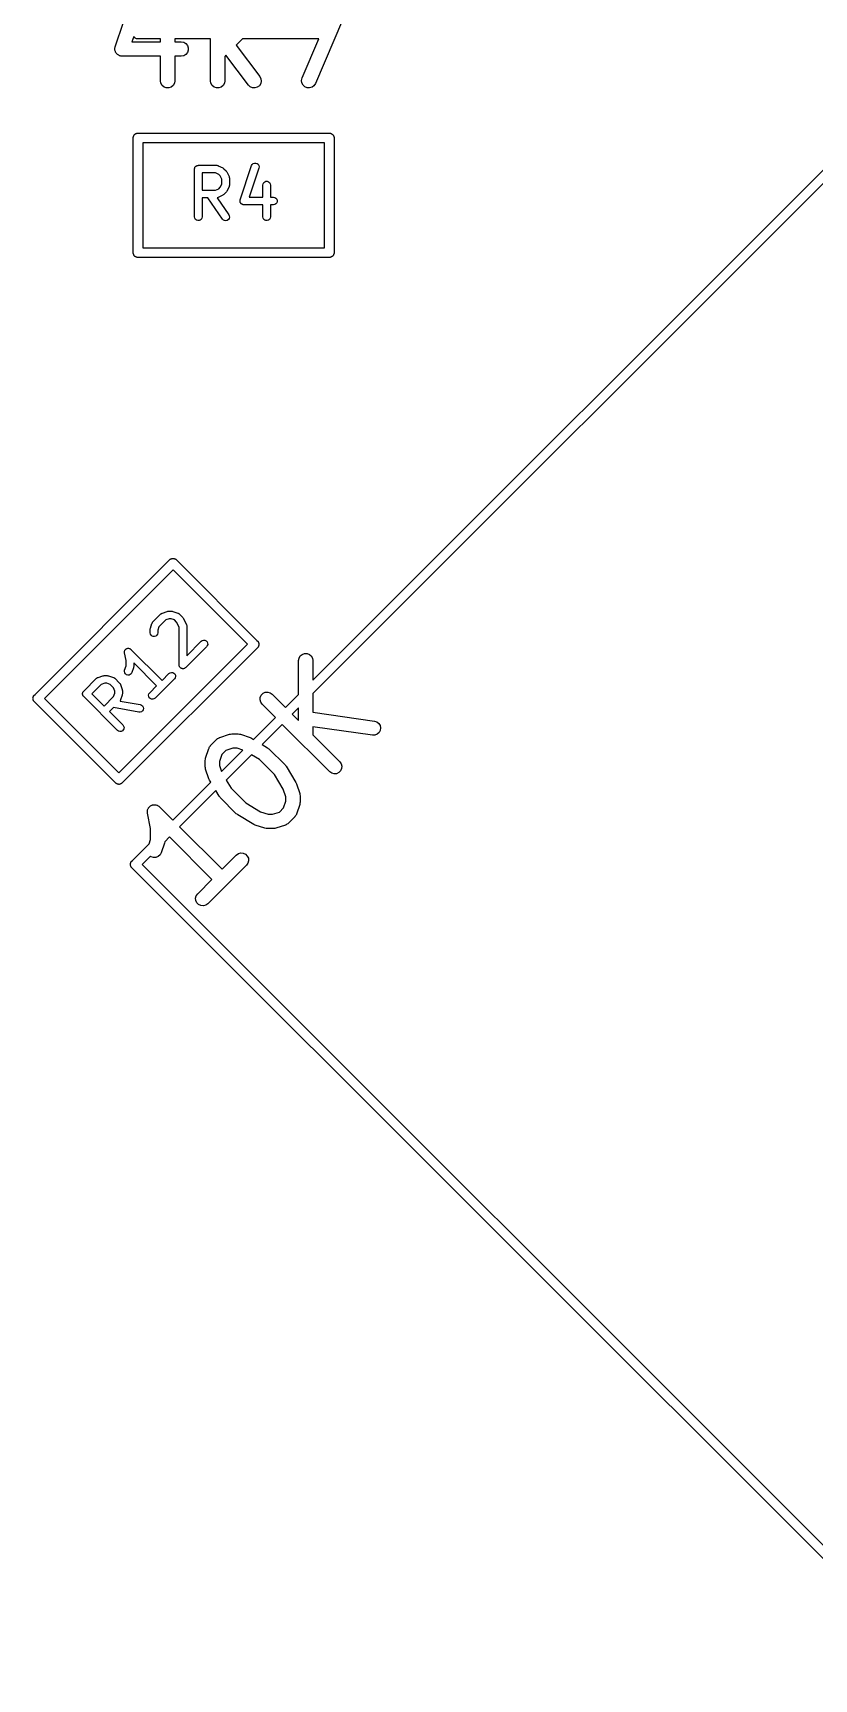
# Model space of a CAD drawing. Extents: x 106.7 to 203.6, y -115.7 to -57.1.
# Drawn here: x 175.7 to 183.87, y -104.93 to -87.71 of the extents above; entities that cross this region are included whole.
import ezdxf

# ---------------------------------------------------------------- set-up
doc = ezdxf.new("R2010")
doc.units = 0
doc.header["$MEASUREMENT"] = 0
doc.layers.add('BLACK', color=7, linetype='CONTINUOUS')

msp = doc.modelspace()

# ---------------------------------------------------------------- linework, layer by layer
at = {"layer": 'BLACK', "linetype": 'CONTINUOUS'}
for p, q in [((176.562, -87.8533), (176.75, -87.2899)), ((179.083, -87.2399), (178.655, -88.2399)), ((176.756, -87.7468), (176.737, -87.802)), ((176.737, -87.802), (177.035, -87.802)), ((176.756, -87.7474), (176.756, -87.7468)), ((176.759, -87.7508), (176.756, -87.7474)), ((176.761, -87.7546), (176.759, -87.7508)), ((176.765, -87.7575), (176.761, -87.7546)), ((176.767, -87.7609), (176.765, -87.7575)), ((176.771, -87.7631), (176.767, -87.7609)), ((176.775, -87.766), (176.771, -87.7631)), ((176.779, -87.7675), (176.775, -87.766)), ((176.783, -87.7697), (176.779, -87.7675)), ((176.787, -87.7705), (176.783, -87.7697)), ((176.791, -87.772), (176.787, -87.7705)), ((177.035, -87.772), (176.791, -87.772)), ((177.035, -87.802), (177.035, -87.772)), ((177.558, -87.772), (177.185, -87.772)), ((177.185, -87.772), (177.185, -87.802)), ((177.185, -87.802), (177.252, -87.802)), ((177.252, -87.802), (177.278, -87.8066)), ((177.278, -87.8066), (177.301, -87.8196)), ((177.301, -87.8196), (177.317, -87.8395)), ((177.558, -88.2104), (177.558, -87.772)), ((177.892, -87.772), (177.828, -87.8365)), ((178.692, -87.772), (177.892, -87.772)), ((178.517, -88.1808), (178.692, -87.772)), ((176.558, -87.8791), (176.559, -87.8716)), ((176.559, -87.8845), (176.558, -87.8791)), ((176.559, -87.864), (176.561, -87.8588)), ((176.559, -87.8716), (176.559, -87.864)), ((176.559, -87.8901), (176.559, -87.8845)), ((176.562, -87.8972), (176.559, -87.8901)), ((176.561, -87.8588), (176.562, -87.8533)), ((176.564, -87.9046), (176.562, -87.8972)), ((176.566, -87.9093), (176.564, -87.9046)), ((176.568, -87.9145), (176.566, -87.9093)), ((176.573, -87.9204), (176.568, -87.9145)), ((176.577, -87.9268), (176.573, -87.9204)), ((176.582, -87.9303), (176.577, -87.9268)), ((176.585, -87.9345), (176.582, -87.9303)), ((176.592, -87.9383), (176.585, -87.9345)), ((176.598, -87.943), (176.592, -87.9383)), ((176.603, -87.9448), (176.598, -87.943)), ((176.608, -87.9475), (176.603, -87.9448)), ((176.615, -87.9488), (176.608, -87.9475)), ((176.622, -87.9512), (176.615, -87.9488)), ((176.628, -87.9511), (176.622, -87.9512)), ((176.633, -87.952), (176.628, -87.9511)), ((177.035, -87.952), (176.633, -87.952)), ((177.035, -88.2104), (177.035, -87.952)), ((177.252, -87.952), (177.185, -87.952)), ((177.185, -87.952), (177.185, -88.2104)), ((177.278, -87.9475), (177.252, -87.952)), ((177.301, -87.9345), (177.278, -87.9475)), ((177.317, -87.9145), (177.301, -87.9345)), ((177.317, -87.8395), (177.326, -87.864)), ((177.326, -87.8901), (177.317, -87.9145)), ((177.326, -87.864), (177.326, -87.8901)), ((177.72, -87.9436), (177.708, -87.9557)), ((177.708, -87.9557), (177.708, -88.2104)), ((177.954, -88.2554), (177.72, -87.9436)), ((177.828, -87.8365), (178.074, -88.1654)), ((178.63, -94.4797), (185.225, -87.8846)), ((185.257, -87.9938), (178.63, -94.6211)), ((178.074, -88.1654), (178.086, -88.1886)), ((177.039, -88.236), (177.035, -88.2104)), ((177.052, -88.2586), (177.039, -88.236)), ((177.072, -88.2753), (177.052, -88.2586)), ((177.096, -88.2842), (177.072, -88.2753)), ((177.123, -88.2842), (177.096, -88.2842)), ((177.147, -88.2753), (177.123, -88.2842)), ((177.167, -88.2586), (177.147, -88.2753)), ((177.18, -88.236), (177.167, -88.2586)), ((177.185, -88.2104), (177.18, -88.236)), ((177.563, -88.236), (177.558, -88.2104)), ((177.576, -88.2586), (177.563, -88.236)), ((177.596, -88.2753), (177.576, -88.2586)), ((177.62, -88.2842), (177.596, -88.2753)), ((177.646, -88.2842), (177.62, -88.2842)), ((177.671, -88.2753), (177.646, -88.2842)), ((177.691, -88.2586), (177.671, -88.2753)), ((177.704, -88.236), (177.691, -88.2586)), ((177.708, -88.2104), (177.704, -88.236)), ((177.973, -88.2732), (177.954, -88.2554)), ((177.997, -88.2834), (177.973, -88.2732)), ((178.023, -88.2848), (177.997, -88.2834)), ((178.048, -88.2773), (178.023, -88.2848)), ((178.069, -88.2617), (178.048, -88.2773)), ((178.083, -88.2398), (178.069, -88.2617)), ((178.089, -88.2145), (178.083, -88.2398)), ((178.086, -88.1886), (178.089, -88.2145)), ((178.511, -88.2062), (178.517, -88.1808)), ((178.514, -88.2321), (178.511, -88.2062)), ((178.526, -88.2553), (178.514, -88.2321)), ((178.545, -88.2731), (178.526, -88.2553)), ((178.569, -88.2834), (178.545, -88.2731)), ((178.595, -88.2849), (178.569, -88.2834)), ((178.62, -88.2773), (178.595, -88.2849)), ((178.64, -88.2617), (178.62, -88.2773)), ((178.655, -88.2399), (178.64, -88.2617)), ((176.75, -88.7992), (176.752, -88.795)), ((176.75, -88.8168), (176.75, -88.7992)), ((176.75, -89.9992), (176.75, -88.8168)), ((176.75, -88.8168), (176.75, -88.8168)), ((176.752, -88.7906), (176.755, -88.7868)), ((176.752, -88.795), (176.752, -88.7906)), ((176.755, -88.7868), (176.756, -88.7826)), ((176.756, -88.7826), (176.759, -88.7792)), ((176.759, -88.7792), (176.761, -88.7754)), ((176.761, -88.7754), (176.765, -88.7725)), ((176.765, -88.7725), (176.767, -88.7691)), ((176.767, -88.7691), (176.771, -88.7669)), ((176.771, -88.7669), (176.775, -88.764)), ((176.775, -88.764), (176.779, -88.7625)), ((176.779, -88.7625), (176.783, -88.7603)), ((176.783, -88.7603), (176.787, -88.7595)), ((176.787, -88.7595), (176.791, -88.758)), ((176.791, -88.758), (178.809, -88.758)), ((176.85, -88.858), (176.85, -89.958)), ((178.75, -88.858), (176.85, -88.858)), ((178.75, -89.958), (178.75, -88.858)), ((178.809, -88.758), (178.813, -88.7595)), ((178.813, -88.7595), (178.817, -88.7603)), ((178.817, -88.7603), (178.821, -88.7625)), ((178.821, -88.7625), (178.825, -88.764)), ((178.825, -88.764), (178.829, -88.7669)), ((178.829, -88.7669), (178.833, -88.7691)), ((178.833, -88.7691), (178.835, -88.7725)), ((178.835, -88.7725), (178.839, -88.7754)), ((178.839, -88.7754), (178.841, -88.7792)), ((178.841, -88.7792), (178.844, -88.7826)), ((178.844, -88.7826), (178.845, -88.7868)), ((178.845, -88.7868), (178.848, -88.7906)), ((178.848, -88.7906), (178.848, -88.795)), ((178.848, -88.795), (178.85, -88.7992)), ((178.85, -88.7992), (178.85, -90.0168)), ((177.391, -89.1342), (177.392, -89.1307)), ((177.391, -89.6342), (177.391, -89.1342)), ((177.392, -89.1272), (177.393, -89.124)), ((177.392, -89.1307), (177.392, -89.1272)), ((177.393, -89.1205), (177.395, -89.1175)), ((177.393, -89.124), (177.393, -89.1205)), ((177.395, -89.1175), (177.396, -89.1142)), ((177.396, -89.1142), (177.399, -89.1115)), ((177.399, -89.1115), (177.4, -89.1085)), ((177.4, -89.1085), (177.403, -89.1062)), ((177.403, -89.1062), (177.405, -89.1035)), ((177.405, -89.1035), (177.408, -89.1018)), ((177.408, -89.1018), (177.411, -89.0995)), ((177.411, -89.0995), (177.414, -89.0984)), ((177.414, -89.0984), (177.417, -89.0966)), ((177.417, -89.0966), (177.421, -89.096)), ((177.421, -89.096), (177.424, -89.0948)), ((177.424, -89.0948), (177.428, -89.0948)), ((177.428, -89.0948), (177.431, -89.0942)), ((177.431, -89.0942), (177.621, -89.0942)), ((177.471, -89.1742), (177.471, -89.3561)), ((177.612, -89.1742), (177.471, -89.1742)), ((177.645, -89.1909), (177.612, -89.1742)), ((177.621, -89.0942), (177.624, -89.0946)), ((177.624, -89.0946), (177.626, -89.0945)), ((177.626, -89.0945), (177.63, -89.0958)), ((177.63, -89.0958), (177.635, -89.0966)), ((177.635, -89.0966), (177.637, -89.0978)), ((177.637, -89.0978), (177.639, -89.0984)), ((177.639, -89.0984), (177.687, -89.1222)), ((177.66, -89.2055), (177.645, -89.1909)), ((177.677, -89.2389), (177.66, -89.2055)), ((177.687, -89.1222), (177.692, -89.126)), ((177.692, -89.126), (177.697, -89.1297)), ((177.697, -89.1297), (177.721, -89.1535)), ((177.721, -89.1535), (177.725, -89.1588)), ((177.725, -89.1588), (177.729, -89.1639)), ((177.729, -89.1639), (177.752, -89.2115)), ((177.752, -89.2115), (177.753, -89.2137)), ((177.869, -89.4549), (177.988, -89.0977)), ((178.064, -89.123), (177.963, -89.4275)), ((177.988, -89.0977), (177.995, -89.0855)), ((177.995, -89.0855), (178.005, -89.0763)), ((178.005, -89.0763), (178.018, -89.0712)), ((178.018, -89.0712), (178.032, -89.0708)), ((178.032, -89.0708), (178.045, -89.0752)), ((178.045, -89.0752), (178.056, -89.0838)), ((178.056, -89.0838), (178.063, -89.0957)), ((178.063, -89.0957), (178.066, -89.1093)), ((178.066, -89.1093), (178.064, -89.123)), ((177.471, -89.3561), (177.612, -89.3561)), ((177.612, -89.3561), (177.645, -89.3394)), ((177.645, -89.3394), (177.66, -89.3248)), ((177.66, -89.3248), (177.677, -89.2914)), ((177.677, -89.2914), (177.677, -89.2389)), ((177.721, -89.3768), (177.697, -89.4006)), ((177.725, -89.3715), (177.721, -89.3768)), ((177.729, -89.3664), (177.725, -89.3715)), ((177.752, -89.3187), (177.729, -89.3664)), ((177.753, -89.3165), (177.752, -89.3187)), ((177.753, -89.2137), (177.754, -89.2157)), ((177.754, -89.3145), (177.753, -89.3165)), ((177.754, -89.2157), (177.755, -89.2204)), ((177.755, -89.3099), (177.754, -89.3145)), ((177.755, -89.2204), (177.756, -89.2249)), ((177.756, -89.3054), (177.755, -89.3099)), ((177.756, -89.2249), (177.756, -89.2272)), ((177.756, -89.2272), (177.757, -89.2294)), ((177.757, -89.3009), (177.756, -89.3031)), ((177.756, -89.3031), (177.756, -89.3054)), ((177.757, -89.2294), (177.757, -89.3009)), ((178.105, -89.3009), (178.108, -89.2872)), ((178.105, -89.4275), (178.105, -89.3009)), ((178.108, -89.2872), (178.115, -89.2751)), ((178.115, -89.2751), (178.125, -89.2662)), ((178.125, -89.2662), (178.138, -89.2615)), ((178.138, -89.2615), (178.152, -89.2615)), ((178.152, -89.2615), (178.165, -89.2662)), ((178.165, -89.2662), (178.176, -89.2751)), ((178.176, -89.2751), (178.183, -89.2872)), ((178.183, -89.2872), (178.185, -89.3009)), ((178.185, -89.3009), (178.185, -89.4275)), ((177.529, -89.4361), (177.471, -89.4361)), ((177.471, -89.4361), (177.471, -89.6342)), ((177.684, -89.6571), (177.529, -89.4361)), ((177.63, -89.4345), (177.627, -89.4357)), ((177.627, -89.4357), (177.749, -89.6113)), ((177.635, -89.4337), (177.63, -89.4345)), ((177.637, -89.4325), (177.635, -89.4337)), ((177.639, -89.4319), (177.637, -89.4325)), ((177.687, -89.4081), (177.639, -89.4319)), ((177.692, -89.4042), (177.687, -89.4081)), ((177.697, -89.4006), (177.692, -89.4042)), ((177.867, -89.4686), (177.868, -89.4646)), ((177.868, -89.4715), (177.867, -89.4686)), ((177.868, -89.4606), (177.869, -89.4578)), ((177.868, -89.4646), (177.868, -89.4606)), ((177.868, -89.4745), (177.868, -89.4715)), ((177.869, -89.4783), (177.868, -89.4745)), ((177.869, -89.4578), (177.869, -89.4549)), ((177.87, -89.4822), (177.869, -89.4783)), ((177.871, -89.4847), (177.87, -89.4822)), ((177.873, -89.4875), (177.871, -89.4847)), ((177.875, -89.4906), (177.873, -89.4875)), ((177.877, -89.4941), (177.875, -89.4906)), ((177.88, -89.4959), (177.877, -89.4941)), ((177.881, -89.4982), (177.88, -89.4959)), ((177.885, -89.5002), (177.881, -89.4982)), ((177.888, -89.5027), (177.885, -89.5002)), ((177.891, -89.5036), (177.888, -89.5027)), ((177.893, -89.5051), (177.891, -89.5036)), ((177.897, -89.5058), (177.893, -89.5051)), ((177.901, -89.5071), (177.897, -89.5058)), ((177.904, -89.507), (177.901, -89.5071)), ((177.907, -89.5075), (177.904, -89.507)), ((178.105, -89.5075), (177.907, -89.5075)), ((177.963, -89.4275), (178.105, -89.4275)), ((178.105, -89.6342), (178.105, -89.5075)), ((178.185, -89.4275), (178.217, -89.4275)), ((178.217, -89.5075), (178.185, -89.5075)), ((178.185, -89.5075), (178.185, -89.6342)), ((178.217, -89.4275), (178.23, -89.4299)), ((178.23, -89.5051), (178.217, -89.5075)), ((178.23, -89.4299), (178.242, -89.4369)), ((178.242, -89.4982), (178.23, -89.5051)), ((178.242, -89.4369), (178.251, -89.4475)), ((178.251, -89.4875), (178.242, -89.4982)), ((178.251, -89.4475), (178.256, -89.4606)), ((178.256, -89.4745), (178.251, -89.4875)), ((178.256, -89.4606), (178.256, -89.4745)), ((177.393, -89.6479), (177.391, -89.6342)), ((177.4, -89.6599), (177.393, -89.6479)), ((177.411, -89.6688), (177.4, -89.6599)), ((177.424, -89.6736), (177.411, -89.6688)), ((177.438, -89.6736), (177.424, -89.6736)), ((177.451, -89.6688), (177.438, -89.6736)), ((177.462, -89.6599), (177.451, -89.6688)), ((177.469, -89.6479), (177.462, -89.6599)), ((177.471, -89.6342), (177.469, -89.6479)), ((177.694, -89.667), (177.684, -89.6571)), ((177.706, -89.6728), (177.694, -89.667)), ((177.72, -89.674), (177.706, -89.6728)), ((177.734, -89.6704), (177.72, -89.674)), ((177.745, -89.6625), (177.734, -89.6704)), ((177.753, -89.6511), (177.745, -89.6625)), ((177.749, -89.6113), (177.755, -89.6238)), ((177.757, -89.6377), (177.753, -89.6511)), ((177.755, -89.6238), (177.757, -89.6377)), ((178.108, -89.6479), (178.105, -89.6342)), ((178.115, -89.6599), (178.108, -89.6479)), ((178.125, -89.6688), (178.115, -89.6599)), ((178.138, -89.6736), (178.125, -89.6688)), ((178.152, -89.6736), (178.138, -89.6736)), ((178.165, -89.6688), (178.152, -89.6736)), ((178.176, -89.6599), (178.165, -89.6688)), ((178.183, -89.6479), (178.176, -89.6599)), ((178.185, -89.6342), (178.183, -89.6479)), ((176.75, -90.0168), (176.75, -89.9992)), ((176.752, -90.021), (176.75, -90.0168)), ((176.752, -90.0254), (176.752, -90.021)), ((176.755, -90.0292), (176.752, -90.0254)), ((176.756, -90.0334), (176.755, -90.0292)), ((176.759, -90.0368), (176.756, -90.0334)), ((176.761, -90.0406), (176.759, -90.0368)), ((176.765, -90.0435), (176.761, -90.0406)), ((176.767, -90.0469), (176.765, -90.0435)), ((176.771, -90.0491), (176.767, -90.0469)), ((176.775, -90.052), (176.771, -90.0491)), ((176.779, -90.0535), (176.775, -90.052)), ((176.783, -90.0557), (176.779, -90.0535)), ((176.787, -90.0565), (176.783, -90.0557)), ((176.791, -90.058), (176.787, -90.0565)), ((178.809, -90.058), (176.791, -90.058)), ((176.85, -89.958), (178.75, -89.958)), ((178.813, -90.0565), (178.809, -90.058)), ((178.817, -90.0557), (178.813, -90.0565)), ((178.821, -90.0535), (178.817, -90.0557)), ((178.825, -90.052), (178.821, -90.0535)), ((178.829, -90.0491), (178.825, -90.052)), ((178.833, -90.0469), (178.829, -90.0491)), ((178.835, -90.0435), (178.833, -90.0469)), ((178.839, -90.0406), (178.835, -90.0435)), ((178.841, -90.0368), (178.839, -90.0406)), ((178.844, -90.0334), (178.841, -90.0368)), ((178.845, -90.0292), (178.844, -90.0334)), ((178.848, -90.0254), (178.845, -90.0292)), ((178.85, -90.0168), (178.848, -90.021)), ((178.848, -90.021), (178.848, -90.0254)), ((175.723, -94.6302), (177.134, -93.2191)), ((177.166, -93.3283), (175.822, -94.6718)), ((177.134, -93.2191), (177.137, -93.216)), ((177.134, -93.2191), (177.134, -93.2191)), ((177.137, -93.216), (177.141, -93.2141)), ((177.141, -93.2141), (177.144, -93.2115)), ((177.144, -93.2115), (177.149, -93.2104)), ((177.149, -93.2104), (177.153, -93.2085)), ((177.153, -93.2085), (177.157, -93.2081)), ((177.157, -93.2081), (177.162, -93.207)), ((177.162, -93.207), (177.166, -93.2074)), ((177.166, -93.2074), (177.17, -93.207)), ((177.944, -94.1061), (177.166, -93.3283)), ((177.17, -93.207), (177.175, -93.2081)), ((177.175, -93.2081), (177.179, -93.2085)), ((177.179, -93.2085), (177.183, -93.2104)), ((177.183, -93.2104), (177.187, -93.2115)), ((177.187, -93.2115), (177.191, -93.2141)), ((177.191, -93.2141), (177.195, -93.216)), ((177.195, -93.216), (177.208, -93.2284)), ((177.208, -93.2284), (177.208, -93.2284)), ((177.208, -93.2284), (178.044, -94.0645)), ((176.956, -93.8724), (177.04, -93.7882)), ((177.09, -93.8515), (177.019, -93.9223)), ((177.04, -93.7882), (177.042, -93.7869)), ((177.042, -93.7869), (177.043, -93.7852)), ((177.043, -93.7852), (177.048, -93.7829)), ((177.048, -93.7829), (177.051, -93.7802)), ((177.051, -93.7802), (177.054, -93.7796)), ((177.054, -93.7796), (177.056, -93.7785)), ((177.056, -93.7785), (177.106, -93.7617)), ((177.125, -93.8397), (177.09, -93.8515)), ((177.106, -93.7617), (177.112, -93.7608)), ((177.112, -93.7608), (177.119, -93.7597)), ((177.119, -93.7597), (177.152, -93.7597)), ((177.146, -93.8397), (177.125, -93.8397)), ((177.181, -93.8515), (177.146, -93.8397)), ((177.152, -93.7597), (177.159, -93.7608)), ((177.159, -93.7608), (177.165, -93.7617)), ((177.165, -93.7617), (177.216, -93.7785)), ((177.204, -93.8739), (177.181, -93.8515)), ((177.216, -93.7785), (177.218, -93.7796)), ((177.218, -93.7796), (177.22, -93.7802)), ((177.22, -93.7802), (177.224, -93.7829)), ((177.224, -93.7829), (177.228, -93.7852)), ((177.228, -93.7852), (177.229, -93.7869)), ((177.229, -93.7869), (177.231, -93.7882)), ((177.231, -93.7882), (177.265, -93.8219)), ((177.265, -93.8219), (177.269, -93.8271)), ((177.269, -93.8271), (177.272, -93.8323)), ((177.272, -93.8323), (177.306, -93.8996)), ((176.927, -93.9512), (176.928, -93.9449)), ((176.927, -93.9849), (176.927, -93.9512)), ((176.93, -93.9985), (176.927, -93.9849)), ((176.928, -93.9449), (176.929, -93.9385)), ((176.929, -93.9385), (176.946, -93.888)), ((176.937, -94.0106), (176.93, -93.9985)), ((176.947, -94.0195), (176.937, -94.0106)), ((176.946, -93.888), (176.947, -93.886)), ((176.947, -93.886), (176.948, -93.8838)), ((176.96, -94.0242), (176.947, -94.0195)), ((176.948, -93.8838), (176.951, -93.8799)), ((176.951, -93.8799), (176.953, -93.8758)), ((176.953, -93.8758), (176.954, -93.8743)), ((176.954, -93.8743), (176.956, -93.8724)), ((176.974, -94.0242), (176.96, -94.0242)), ((176.987, -94.0195), (176.974, -94.0242)), ((176.998, -94.0106), (176.987, -94.0195)), ((177.005, -93.9985), (176.998, -94.0106)), ((177.007, -93.9849), (177.005, -93.9985)), ((177.019, -93.9223), (177.007, -93.9577)), ((177.007, -93.9577), (177.007, -93.9849)), ((177.23, -93.927), (177.204, -93.8739)), ((177.23, -94.3216), (177.23, -93.927)), ((177.306, -93.8996), (177.307, -93.9018)), ((177.307, -93.9018), (177.308, -93.9038)), ((177.308, -93.9038), (177.309, -93.9084)), ((177.309, -93.9084), (177.31, -93.9129)), ((177.31, -93.9129), (177.31, -93.9152)), ((177.31, -93.9152), (177.31, -93.9175)), ((177.31, -93.9175), (177.31, -94.225)), ((176.6, -95.4496), (177.944, -94.1061)), ((178.053, -94.1383), (176.642, -95.5494)), ((176.658, -94.1808), (176.659, -94.1787)), ((176.658, -94.1856), (176.658, -94.1808)), ((176.658, -94.1904), (176.658, -94.1856)), ((176.659, -94.1925), (176.658, -94.1904)), ((176.659, -94.1765), (176.661, -94.1722)), ((176.659, -94.1787), (176.659, -94.1765)), ((176.659, -94.1947), (176.659, -94.1925)), ((176.675, -94.275), (176.659, -94.1947)), ((176.661, -94.1722), (176.663, -94.1677)), ((176.663, -94.1677), (176.664, -94.1659)), ((176.664, -94.1659), (176.665, -94.1639)), ((176.665, -94.1639), (176.669, -94.1606)), ((176.669, -94.1606), (176.671, -94.1568)), ((176.671, -94.1568), (176.673, -94.1557)), ((176.673, -94.1557), (176.675, -94.1541)), ((176.675, -94.1541), (176.679, -94.1521)), ((176.679, -94.1521), (176.683, -94.1496)), ((176.683, -94.1496), (176.686, -94.1492)), ((176.686, -94.1492), (176.688, -94.1482)), ((176.688, -94.1482), (176.692, -94.1478)), ((176.692, -94.1478), (176.697, -94.1469)), ((176.697, -94.1469), (176.699, -94.1472)), ((176.699, -94.1472), (176.701, -94.147)), ((176.701, -94.147), (176.706, -94.1483)), ((176.706, -94.1483), (176.711, -94.149)), ((176.711, -94.149), (176.713, -94.1501)), ((176.713, -94.1501), (176.715, -94.1506)), ((176.715, -94.1506), (176.719, -94.1534)), ((176.719, -94.1534), (176.723, -94.1557)), ((176.723, -94.1557), (176.724, -94.1573)), ((176.724, -94.1573), (176.726, -94.1586)), ((176.726, -94.1586), (177.051, -94.4839)), ((177.517, -94.131), (177.299, -94.3499)), ((177.31, -94.225), (177.461, -94.0744)), ((177.461, -94.0744), (177.472, -94.0665)), ((177.472, -94.0665), (177.486, -94.0629)), ((177.486, -94.0629), (177.5, -94.0641)), ((177.5, -94.0641), (177.512, -94.0699)), ((177.512, -94.0699), (177.522, -94.0798)), ((177.525, -94.1196), (177.517, -94.131)), ((177.522, -94.0798), (177.528, -94.0923)), ((177.529, -94.1062), (177.525, -94.1196)), ((177.528, -94.0923), (177.529, -94.1062)), ((178.044, -94.0645), (178.056, -94.0769)), ((178.056, -94.1352), (178.053, -94.1383)), ((178.053, -94.1383), (178.053, -94.1383)), ((178.056, -94.0769), (178.058, -94.081)), ((178.058, -94.1312), (178.056, -94.1352)), ((178.058, -94.081), (178.06, -94.0846)), ((178.06, -94.1275), (178.058, -94.1312)), ((178.06, -94.0846), (178.062, -94.0889)), ((178.062, -94.1232), (178.06, -94.1275)), ((178.062, -94.0889), (178.063, -94.0929)), ((178.063, -94.1192), (178.062, -94.1232)), ((178.063, -94.0929), (178.064, -94.0974)), ((178.064, -94.1148), (178.063, -94.1192)), ((178.064, -94.0974), (178.065, -94.1016)), ((178.065, -94.1105), (178.064, -94.1148)), ((178.065, -94.1016), (178.065, -94.1061)), ((178.065, -94.1061), (178.065, -94.1105)), ((178.517, -94.2112), (178.542, -94.2023)), ((178.542, -94.2023), (178.568, -94.2023)), ((178.568, -94.2023), (178.592, -94.2112)), ((176.658, -94.39), (176.66, -94.3763)), ((176.66, -94.3763), (176.675, -94.3319)), ((176.675, -94.3319), (176.675, -94.275)), ((176.753, -94.3511), (176.736, -94.4016)), ((176.754, -94.3447), (176.753, -94.3511)), ((176.755, -94.3384), (176.754, -94.3447)), ((176.995, -94.5404), (176.755, -94.3003)), ((176.755, -94.3003), (176.755, -94.3384)), ((177.231, -94.3267), (177.23, -94.3216)), ((177.232, -94.3319), (177.231, -94.3267)), ((177.232, -94.3335), (177.232, -94.3319)), ((177.233, -94.3353), (177.232, -94.3335)), ((177.235, -94.3398), (177.233, -94.3353)), ((177.238, -94.3445), (177.235, -94.3398)), ((177.239, -94.3458), (177.238, -94.3445)), ((177.24, -94.3473), (177.239, -94.3458)), ((177.244, -94.3506), (177.24, -94.3473)), ((177.247, -94.3543), (177.244, -94.3506)), ((177.249, -94.3551), (177.247, -94.3543)), ((177.25, -94.3562), (177.249, -94.3551)), ((177.255, -94.358), (177.25, -94.3562)), ((177.26, -94.3602), (177.255, -94.358)), ((177.262, -94.3604), (177.26, -94.3602)), ((177.263, -94.361), (177.262, -94.3604)), ((177.269, -94.361), (177.263, -94.361)), ((177.274, -94.3614), (177.269, -94.361)), ((177.275, -94.361), (177.274, -94.3614)), ((177.277, -94.361), (177.275, -94.361)), ((177.282, -94.3592), (177.277, -94.361)), ((177.287, -94.3578), (177.282, -94.3592)), ((177.289, -94.3568), (177.287, -94.3578)), ((177.29, -94.3562), (177.289, -94.3568)), ((177.294, -94.3528), (177.29, -94.3562)), ((177.299, -94.3499), (177.294, -94.3528)), ((178.48, -94.2761), (178.484, -94.2505)), ((178.48, -94.6297), (178.48, -94.2761)), ((178.484, -94.2505), (178.497, -94.2279)), ((178.497, -94.2279), (178.517, -94.2112)), ((178.592, -94.2112), (178.612, -94.2279)), ((178.612, -94.2279), (178.625, -94.2505)), ((178.625, -94.2505), (178.63, -94.2761)), ((178.63, -94.2761), (178.63, -94.4797)), ((176.232, -94.5963), (176.367, -94.4616)), ((176.416, -94.5249), (176.317, -94.6246)), ((176.367, -94.4616), (176.368, -94.4603)), ((176.368, -94.4603), (176.37, -94.4586)), ((176.37, -94.4586), (176.374, -94.4564)), ((176.374, -94.4564), (176.378, -94.4537)), ((176.378, -94.4537), (176.38, -94.4531)), ((176.38, -94.4531), (176.382, -94.452)), ((176.382, -94.452), (176.433, -94.4351)), ((176.452, -94.5131), (176.416, -94.5249)), ((176.433, -94.4351), (176.439, -94.4342)), ((176.439, -94.4342), (176.445, -94.4331)), ((176.445, -94.4331), (176.479, -94.4331)), ((176.473, -94.5131), (176.452, -94.5131)), ((176.508, -94.5249), (176.473, -94.5131)), ((176.479, -94.4331), (176.485, -94.4342)), ((176.485, -94.4342), (176.492, -94.4351)), ((176.492, -94.4351), (176.542, -94.452)), ((176.545, -94.562), (176.508, -94.5249)), ((176.542, -94.452), (176.544, -94.4531)), ((176.544, -94.4531), (176.546, -94.4537)), ((176.546, -94.4537), (176.55, -94.4564)), ((176.55, -94.4564), (176.554, -94.4586)), ((176.554, -94.4586), (176.556, -94.4603)), ((176.556, -94.4603), (176.558, -94.4616)), ((176.558, -94.4616), (176.608, -94.5121)), ((176.608, -94.5121), (176.61, -94.514)), ((176.61, -94.514), (176.611, -94.5156)), ((176.611, -94.5156), (176.614, -94.5197)), ((176.614, -94.5197), (176.616, -94.5235)), ((176.616, -94.5235), (176.617, -94.5258)), ((176.617, -94.5258), (176.618, -94.5278)), ((176.618, -94.5278), (176.635, -94.5783)), ((176.661, -94.4036), (176.658, -94.39)), ((176.668, -94.4155), (176.661, -94.4036)), ((176.679, -94.4241), (176.668, -94.4155)), ((176.692, -94.4285), (176.679, -94.4241)), ((176.706, -94.4281), (176.692, -94.4285)), ((176.719, -94.423), (176.706, -94.4281)), ((176.729, -94.4138), (176.719, -94.423)), ((176.736, -94.4016), (176.729, -94.4138)), ((176.922, -94.6132), (176.995, -94.5404)), ((177.181, -94.4677), (176.979, -94.6697)), ((177.051, -94.4839), (177.124, -94.4111)), ((177.124, -94.4111), (177.136, -94.4032)), ((177.136, -94.4032), (177.149, -94.3996)), ((177.149, -94.3996), (177.163, -94.4008)), ((177.163, -94.4008), (177.175, -94.4067)), ((177.175, -94.4067), (177.185, -94.4165)), ((177.189, -94.4563), (177.181, -94.4677)), ((177.185, -94.4165), (177.191, -94.4291)), ((177.192, -94.4429), (177.189, -94.4563)), ((177.191, -94.4291), (177.192, -94.4429)), ((175.701, -94.6673), (175.702, -94.663)), ((175.702, -94.6718), (175.701, -94.6673)), ((175.701, -94.6762), (175.702, -94.6718)), ((175.702, -94.6805), (175.701, -94.6762)), ((175.702, -94.663), (175.703, -94.6586)), ((175.703, -94.6849), (175.702, -94.6805)), ((175.703, -94.6586), (175.705, -94.6546)), ((175.705, -94.6889), (175.703, -94.6849)), ((175.705, -94.6546), (175.706, -94.6503)), ((175.706, -94.6932), (175.705, -94.6889)), ((175.706, -94.6503), (175.708, -94.6467)), ((175.708, -94.6968), (175.706, -94.6932)), ((175.708, -94.6467), (175.71, -94.6426)), ((175.71, -94.7009), (175.708, -94.6968)), ((175.71, -94.6426), (175.723, -94.6302)), ((175.723, -94.7133), (175.71, -94.7009)), ((175.723, -94.6302), (175.723, -94.6302)), ((176.559, -95.5494), (175.723, -94.7133)), ((175.723, -94.7133), (175.723, -94.7133)), ((175.822, -94.6718), (176.6, -95.4496)), ((176.22, -94.6211), (176.221, -94.6177)), ((176.221, -94.6246), (176.22, -94.6211)), ((176.22, -94.6281), (176.221, -94.6246)), ((176.221, -94.6315), (176.22, -94.6281)), ((176.221, -94.6177), (176.222, -94.6143)), ((176.222, -94.635), (176.221, -94.6315)), ((176.222, -94.6143), (176.223, -94.6111)), ((176.223, -94.6381), (176.222, -94.635)), ((176.223, -94.6111), (176.224, -94.6077)), ((176.224, -94.6415), (176.223, -94.6381)), ((176.224, -94.6077), (176.226, -94.6048)), ((176.226, -94.6444), (176.224, -94.6415)), ((176.226, -94.6048), (176.227, -94.6017)), ((176.227, -94.6476), (176.226, -94.6444)), ((176.227, -94.6017), (176.23, -94.5992)), ((176.23, -94.65), (176.227, -94.6476)), ((176.23, -94.5992), (176.232, -94.5963)), ((176.232, -94.6529), (176.23, -94.65)), ((176.585, -95.0065), (176.232, -94.6529)), ((176.317, -94.6246), (176.445, -94.7532)), ((176.445, -94.7532), (176.545, -94.6535)), ((176.557, -94.5974), (176.545, -94.562)), ((176.545, -94.6535), (176.557, -94.6181)), ((176.557, -94.6181), (176.557, -94.5974)), ((176.614, -94.6959), (176.612, -94.6995)), ((176.612, -94.6995), (176.823, -94.7367)), ((176.616, -94.692), (176.614, -94.6959)), ((176.617, -94.6898), (176.616, -94.692)), ((176.618, -94.6878), (176.617, -94.6898)), ((176.635, -94.6373), (176.618, -94.6878)), ((176.635, -94.5783), (176.636, -94.5846)), ((176.636, -94.6309), (176.635, -94.6373)), ((176.636, -94.5846), (176.637, -94.5909)), ((176.637, -94.6246), (176.636, -94.6309)), ((176.637, -94.5909), (176.637, -94.6246)), ((176.911, -94.638), (176.914, -94.6245)), ((176.912, -94.6518), (176.911, -94.638)), ((176.918, -94.6644), (176.912, -94.6518)), ((176.914, -94.6245), (176.922, -94.6132)), ((176.927, -94.6742), (176.918, -94.6644)), ((176.94, -94.6801), (176.927, -94.6742)), ((176.954, -94.6813), (176.94, -94.6801)), ((176.967, -94.6777), (176.954, -94.6813)), ((176.979, -94.6697), (176.967, -94.6777)), ((178.076, -94.6867), (178.078, -94.6608)), ((178.083, -94.7119), (178.076, -94.6867)), ((178.078, -94.6608), (178.089, -94.6372)), ((178.098, -94.7332), (178.083, -94.7119)), ((178.089, -94.6372), (178.108, -94.6187)), ((178.108, -94.6187), (178.131, -94.6077)), ((178.131, -94.6077), (178.157, -94.6055)), ((178.157, -94.6055), (178.183, -94.6122)), ((178.183, -94.6122), (178.204, -94.6271)), ((178.204, -94.6271), (178.343, -94.7664)), ((178.343, -94.7664), (178.48, -94.6297)), ((178.63, -94.6211), (178.63, -94.8172)), ((176.543, -94.7686), (176.502, -94.8098)), ((176.502, -94.8098), (176.642, -94.9499)), ((176.809, -94.8155), (176.543, -94.7686)), ((176.823, -94.8155), (176.809, -94.8155)), ((176.823, -94.7367), (176.836, -94.7415)), ((176.836, -94.8108), (176.823, -94.8155)), ((176.836, -94.7415), (176.846, -94.7504)), ((176.846, -94.8019), (176.836, -94.8108)), ((176.846, -94.7504), (176.853, -94.7625)), ((176.853, -94.7898), (176.846, -94.8019)), ((176.853, -94.7625), (176.856, -94.7761)), ((176.856, -94.7761), (176.853, -94.7898)), ((178.009, -95.1004), (178.237, -94.8725)), ((178.237, -94.8725), (178.098, -94.7332)), ((178.48, -94.7711), (178.414, -94.8371)), ((178.414, -94.8371), (178.48, -94.9032)), ((178.48, -94.9032), (178.48, -94.7711)), ((178.63, -94.8172), (179.273, -94.909)), ((176.597, -95.0144), (176.585, -95.0065)), ((176.61, -95.018), (176.597, -95.0144)), ((176.624, -95.0168), (176.61, -95.018)), ((176.637, -95.0109), (176.624, -95.0168)), ((176.646, -95.0011), (176.637, -95.0109)), ((176.642, -94.9499), (176.65, -94.9613)), ((176.652, -94.9885), (176.646, -95.0011)), ((176.65, -94.9613), (176.654, -94.9747)), ((176.654, -94.9747), (176.652, -94.9885)), ((177.656, -95.0804), (177.757, -95.0468)), ((177.757, -95.0468), (177.769, -95.045)), ((177.769, -95.045), (177.78, -95.0429)), ((177.78, -95.0429), (177.848, -95.0429)), ((177.848, -95.0429), (177.86, -95.045)), ((177.86, -95.045), (177.871, -95.0468)), ((177.871, -95.0468), (177.973, -95.0804)), ((178.308, -94.9432), (178.098, -95.1534)), ((178.805, -95.4403), (178.308, -94.9432)), ((179.251, -95.0575), (178.63, -94.9687)), ((178.63, -94.9687), (178.63, -95.0532)), ((178.63, -95.0532), (178.911, -95.3342)), ((179.277, -95.0566), (179.251, -95.0575)), ((179.273, -94.909), (179.297, -94.9171)), ((179.302, -95.0469), (179.277, -95.0566)), ((179.297, -94.9171), (179.318, -94.9332)), ((179.321, -95.0295), (179.302, -95.0469)), ((179.318, -94.9332), (179.332, -94.9553)), ((179.333, -95.0066), (179.321, -95.0295)), ((179.332, -94.9553), (179.337, -94.9808)), ((179.337, -94.9808), (179.333, -95.0066)), ((177.507, -95.2962), (177.541, -95.1952)), ((177.541, -95.1952), (177.543, -95.1914)), ((177.543, -95.1914), (177.544, -95.1872)), ((177.544, -95.1872), (177.549, -95.18)), ((177.549, -95.18), (177.553, -95.1723)), ((177.553, -95.1723), (177.557, -95.1694)), ((177.557, -95.1694), (177.559, -95.1659)), ((177.559, -95.1659), (177.626, -95.0985)), ((177.626, -95.0985), (177.63, -95.0961)), ((177.63, -95.0961), (177.633, -95.0928)), ((177.633, -95.0928), (177.641, -95.0886)), ((177.641, -95.0886), (177.648, -95.0836)), ((177.648, -95.0836), (177.652, -95.0825)), ((177.652, -95.0825), (177.656, -95.0804)), ((177.674, -95.4359), (177.896, -95.2132)), ((177.72, -95.2171), (177.678, -95.2594)), ((177.793, -95.1929), (177.72, -95.2171)), ((177.836, -95.1929), (177.793, -95.1929)), ((177.896, -95.2132), (177.836, -95.1929)), ((177.973, -95.0804), (177.98, -95.0843)), ((177.98, -95.0843), (177.987, -95.0873)), ((177.987, -95.0873), (178.009, -95.1004)), ((178.098, -95.1534), (178.156, -95.1883)), ((178.156, -95.1883), (178.163, -95.1943)), ((178.163, -95.1943), (178.17, -95.1996)), ((178.17, -95.1996), (178.339, -95.3679)), ((177.503, -95.3199), (177.505, -95.3081)), ((177.503, -95.3873), (177.503, -95.3199)), ((177.505, -95.3991), (177.503, -95.3873)), ((177.505, -95.3081), (177.507, -95.2962)), ((177.507, -95.411), (177.505, -95.3991)), ((177.541, -95.512), (177.507, -95.411)), ((177.678, -95.2594), (177.653, -95.3321)), ((177.653, -95.3321), (177.653, -95.3751)), ((177.653, -95.3751), (177.674, -95.4359)), ((177.988, -95.2627), (177.723, -95.5277)), ((178.071, -95.3122), (177.988, -95.2627)), ((178.226, -95.4675), (178.071, -95.3122)), ((178.339, -95.3679), (178.344, -95.3754)), ((178.344, -95.3754), (178.35, -95.3824)), ((178.35, -95.3824), (178.451, -95.5507)), ((178.911, -95.3342), (178.926, -95.3556)), ((178.93, -95.4067), (178.919, -95.4303)), ((178.926, -95.3556), (178.933, -95.3807)), ((178.933, -95.3807), (178.93, -95.4067)), ((176.571, -95.5619), (176.559, -95.5494)), ((176.575, -95.5637), (176.571, -95.5619)), ((176.579, -95.5663), (176.575, -95.5637)), ((176.583, -95.5674), (176.579, -95.5663)), ((176.587, -95.5693), (176.583, -95.5674)), ((176.592, -95.5697), (176.587, -95.5693)), ((176.596, -95.5709), (176.592, -95.5697)), ((176.6, -95.5705), (176.596, -95.5709)), ((176.605, -95.5709), (176.6, -95.5705)), ((176.609, -95.5697), (176.605, -95.5709)), ((176.613, -95.5693), (176.609, -95.5697)), ((176.617, -95.5674), (176.613, -95.5693)), ((176.622, -95.5663), (176.617, -95.5674)), ((176.625, -95.5638), (176.622, -95.5663)), ((176.629, -95.5619), (176.625, -95.5638)), ((176.642, -95.5494), (176.629, -95.5619)), ((176.642, -95.5494), (176.642, -95.5494)), ((177.165, -95.9449), (177.561, -95.5487)), ((177.545, -95.5192), (177.541, -95.512)), ((177.548, -95.5269), (177.545, -95.5192)), ((177.561, -95.5487), (177.548, -95.5269)), ((177.723, -95.5277), (177.773, -95.6101)), ((178.318, -95.6208), (178.226, -95.4675)), ((178.451, -95.5507), (178.454, -95.5584)), ((178.454, -95.5584), (178.458, -95.5656)), ((178.458, -95.5656), (178.491, -95.6666)), ((178.826, -95.4553), (178.805, -95.4403)), ((178.851, -95.462), (178.826, -95.4553)), ((178.877, -95.4597), (178.851, -95.462)), ((178.901, -95.4487), (178.877, -95.4597)), ((178.919, -95.4303), (178.901, -95.4487)), ((177.614, -95.6371), (177.235, -96.0156)), ((177.649, -95.6952), (177.614, -95.6371)), ((177.655, -95.7022), (177.649, -95.6952)), ((177.66, -95.7097), (177.655, -95.7022)), ((177.828, -95.878), (177.66, -95.7097)), ((177.773, -95.6101), (177.928, -95.7655)), ((178.345, -95.7025), (178.318, -95.6208)), ((178.321, -95.8182), (178.345, -95.7455)), ((178.345, -95.7455), (178.345, -95.7025)), ((178.491, -95.6666), (178.493, -95.6785)), ((178.493, -95.6785), (178.495, -95.6903)), ((178.495, -95.6903), (178.495, -95.7577)), ((176.898, -95.8474), (176.9, -95.8434)), ((176.898, -95.8563), (176.898, -95.8474)), ((176.898, -95.8652), (176.898, -95.8563)), ((176.899, -95.8692), (176.898, -95.8652)), ((176.899, -95.8734), (176.899, -95.8692)), ((176.931, -96.0345), (176.899, -95.8734)), ((176.9, -95.8393), (176.904, -95.8312)), ((176.9, -95.8434), (176.9, -95.8393)), ((176.904, -95.8312), (176.907, -95.8227)), ((176.907, -95.8227), (176.909, -95.8194)), ((176.909, -95.8194), (176.911, -95.8157)), ((176.911, -95.8157), (176.917, -95.8093)), ((176.917, -95.8093), (176.923, -95.8023)), ((176.923, -95.8023), (176.926, -95.8002)), ((176.926, -95.8002), (176.929, -95.7972)), ((176.929, -95.7972), (176.937, -95.7935)), ((176.937, -95.7935), (176.945, -95.7888)), ((176.945, -95.7888), (176.949, -95.788)), ((176.949, -95.788), (176.953, -95.7862)), ((176.953, -95.7862), (176.962, -95.7855)), ((176.962, -95.7855), (176.971, -95.7837)), ((176.971, -95.7837), (176.975, -95.7843)), ((176.975, -95.7843), (176.979, -95.784)), ((176.979, -95.784), (176.987, -95.7863)), ((176.987, -95.7863), (176.996, -95.7876)), ((176.996, -95.7876), (177, -95.7896)), ((177, -95.7896), (177.004, -95.7907)), ((177.004, -95.7907), (177.011, -95.7958)), ((177.011, -95.7958), (177.019, -95.8001)), ((177.019, -95.8001), (177.022, -95.8033)), ((177.022, -95.8033), (177.025, -95.8057)), ((177.025, -95.8057), (177.165, -95.9449)), ((177.836, -95.8833), (177.828, -95.878)), ((177.843, -95.8893), (177.836, -95.8833)), ((178.011, -95.9903), (177.843, -95.8893)), ((177.928, -95.7655), (178.081, -95.8575)), ((178.081, -95.8575), (178.163, -95.8847)), ((178.163, -95.8847), (178.206, -95.8847)), ((178.206, -95.8847), (178.279, -95.8605)), ((178.279, -95.8605), (178.321, -95.8182)), ((178.44, -95.9117), (178.372, -95.9791)), ((178.442, -95.9082), (178.44, -95.9117)), ((178.445, -95.9053), (178.442, -95.9082)), ((178.449, -95.8976), (178.445, -95.9053)), ((178.455, -95.8904), (178.449, -95.8976)), ((178.456, -95.8862), (178.455, -95.8904)), ((178.458, -95.8824), (178.456, -95.8862)), ((178.491, -95.7814), (178.458, -95.8824)), ((178.493, -95.7695), (178.491, -95.7814)), ((178.495, -95.7577), (178.493, -95.7695)), ((176.931, -96.1496), (176.931, -96.0345)), ((177.235, -96.0156), (177.679, -96.4597)), ((178.019, -95.9933), (178.011, -95.9903)), ((178.026, -95.9972), (178.019, -95.9933)), ((178.127, -96.0309), (178.026, -95.9972)), ((178.139, -96.0326), (178.127, -96.0309)), ((178.151, -96.0347), (178.139, -96.0326)), ((178.218, -96.0347), (178.151, -96.0347)), ((178.23, -96.0326), (178.218, -96.0347)), ((178.242, -96.0309), (178.23, -96.0326)), ((178.343, -95.9972), (178.242, -96.0309)), ((178.347, -95.9951), (178.343, -95.9972)), ((178.351, -95.994), (178.347, -95.9951)), ((178.358, -95.989), (178.351, -95.994)), ((178.366, -95.9848), (178.358, -95.989)), ((178.369, -95.9815), (178.366, -95.9848)), ((178.372, -95.9791), (178.369, -95.9815)), ((176.743, -96.3668), (176.916, -96.1931)), ((176.916, -96.1931), (176.931, -96.1496)), ((177.077, -96.1854), (177.043, -96.2865)), ((177.079, -96.1736), (177.077, -96.1854)), ((177.129, -96.1217), (177.079, -96.1717)), ((177.079, -96.1717), (177.079, -96.1736)), ((177.573, -96.5658), (177.129, -96.1217)), ((176.721, -96.4039), (176.722, -96.3996)), ((176.722, -96.4084), (176.721, -96.4039)), ((176.721, -96.4128), (176.722, -96.4084)), ((176.722, -96.4171), (176.721, -96.4128)), ((176.722, -96.3996), (176.723, -96.3952)), ((176.723, -96.4215), (176.722, -96.4171)), ((176.723, -96.3952), (176.725, -96.3912)), ((176.725, -96.4255), (176.723, -96.4215)), ((176.725, -96.3912), (176.726, -96.3869)), ((176.726, -96.4298), (176.725, -96.4255)), ((176.726, -96.3869), (176.728, -96.3833)), ((176.728, -96.4334), (176.726, -96.4298)), ((176.728, -96.3833), (176.73, -96.3792)), ((176.73, -96.4375), (176.728, -96.4334)), ((176.73, -96.3792), (176.743, -96.3668)), ((176.743, -96.4499), (176.73, -96.4375)), ((176.743, -96.3668), (176.743, -96.3668)), ((176.929, -96.3224), (176.843, -96.4083)), ((176.843, -96.4083), (185.257, -104.823)), ((176.937, -96.3287), (176.929, -96.3224)), ((176.961, -96.3369), (176.937, -96.3287)), ((176.987, -96.3362), (176.961, -96.3369)), ((177.012, -96.3266), (176.987, -96.3362)), ((177.031, -96.3094), (177.012, -96.3266)), ((177.043, -96.2865), (177.031, -96.3094)), ((177.934, -96.4168), (177.53, -96.8209)), ((177.679, -96.4597), (177.828, -96.3107)), ((177.828, -96.3107), (177.85, -96.2958)), ((177.85, -96.2958), (177.875, -96.289)), ((177.875, -96.289), (177.901, -96.2913)), ((177.901, -96.2913), (177.924, -96.3023)), ((177.924, -96.3023), (177.943, -96.3207)), ((177.949, -96.3955), (177.934, -96.4168)), ((177.943, -96.3207), (177.954, -96.3443)), ((177.956, -96.3703), (177.949, -96.3955)), ((177.954, -96.3443), (177.956, -96.3703)), ((185.225, -104.932), (176.743, -96.4499)), ((176.743, -96.4499), (176.743, -96.4499)), ((177.424, -96.7148), (177.573, -96.5658)), ((177.403, -96.7613), (177.409, -96.7361)), ((177.405, -96.7872), (177.403, -96.7613)), ((177.416, -96.8108), (177.405, -96.7872)), ((177.409, -96.7361), (177.424, -96.7148)), ((177.434, -96.8293), (177.416, -96.8108)), ((177.458, -96.8403), (177.434, -96.8293)), ((177.484, -96.8425), (177.458, -96.8403)), ((177.509, -96.8358), (177.484, -96.8425)), ((177.53, -96.8209), (177.509, -96.8358))]:
    msp.add_line(p, q, dxfattribs=at)

doc.saveas('drawing.dxf')
